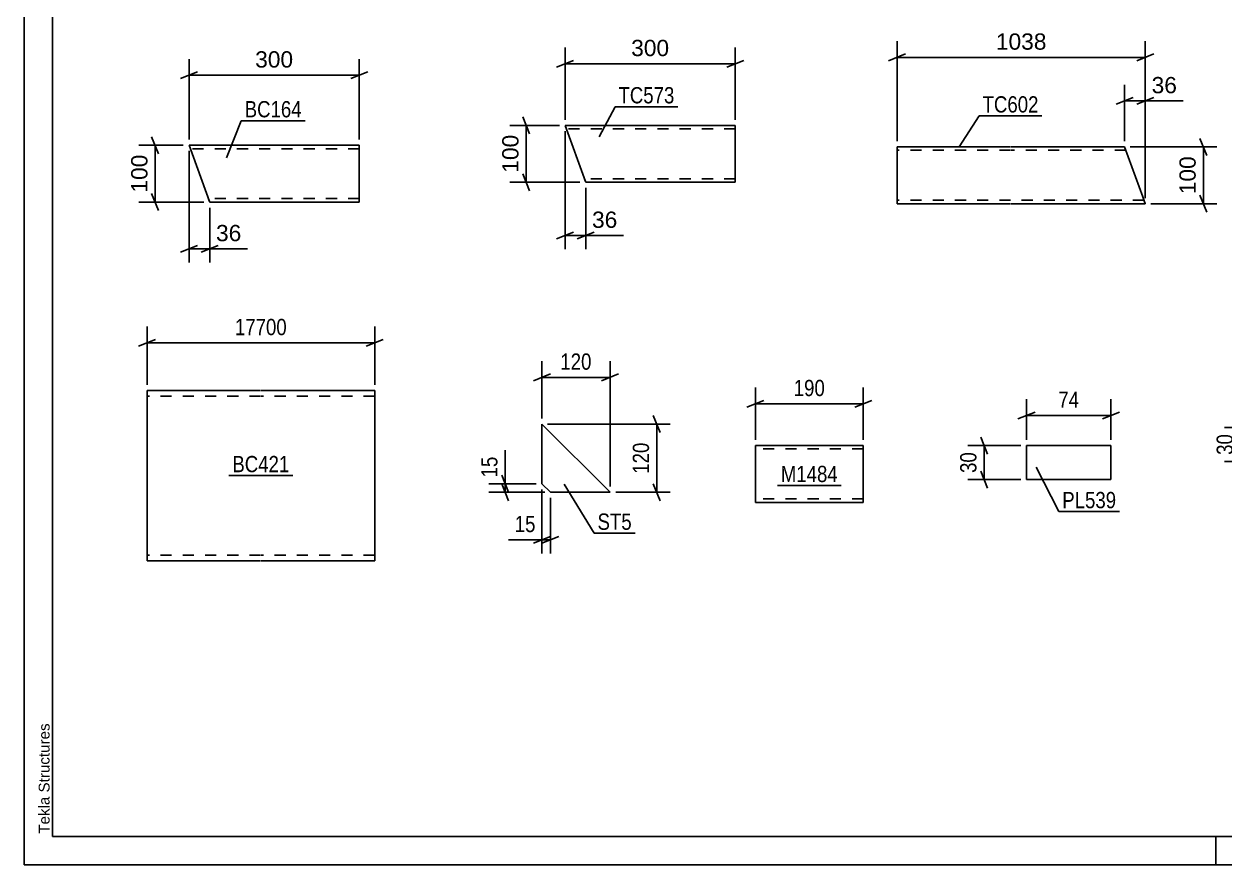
# Model space of a CAD drawing. Header units: millimetres. Extents: x 0 to 420, y 0 to 297.
# Drawn here: x 0 to 211.6, y 0 to 148.1 of the extents above; entities that cross this region are included whole.
import ezdxf

# ---------------------------------------------------------------- set-up
doc = ezdxf.new("R2010")
doc.units = ezdxf.units.MM
doc.linetypes.add('DXK_LINE_DOT2', pattern=[3.9198, 1.9599, -1.9599])
doc.styles.add('Arial', font='ARIAL.TTF', dxfattribs={"height": 0.2})
doc.styles.add('Arial Narrow', font='ARIALN.TTF', dxfattribs={"height": 0.2})

# ---------------------------------------------------------------- blocks, each defined once
blk = doc.blocks.new('Unknown-761555369-1163')
at = {"color": 5, "linetype": 'Continuous'}
for p, q in [((0, 297), (0, 0)), ((5, 292), (5, 5)), ((0, 0), (0, 5)), ((5, 5), (415, 5)), ((210, 0), (210, 5)), ((0, 0), (420, 0))]:
    blk.add_line(p, q, dxfattribs=at)
at = {"color": 174, "linetype": 'Continuous', "style": 'Arial'}
blk.add_text('Tekla Structures', height=1.9102, rotation=90, dxfattribs=at).set_placement((4.5, 5.5))
blk = doc.blocks.new('Part-761555369-11089 - 11088')
at = {"color": 2, "linetype": 'Continuous'}
for p, q in [((153.82, 116.53), (153.82, 126.44)), ((153.82, 126.44), (173.82, 126.44)), ((173.92, 126.44), (193.92, 126.44)), ((197.12, 117.64), (193.92, 126.44)), ((153.82, 116.44), (153.82, 116.53)), ((153.82, 116.44), (173.82, 116.44)), ((173.92, 116.44), (197.55, 116.44)), ((197.55, 116.44), (197.12, 117.64))]:
    blk.add_line(p, q, dxfattribs=at)
at = {"color": 7, "linetype": 'DXK_LINE_DOT2'}
for p, q in [((173.82, 125.84), (153.82, 125.84)), ((194.14, 125.84), (173.92, 125.84)), ((173.82, 117.04), (153.82, 117.04)), ((153.82, 116.79), (153.82, 116.44)), ((197.33, 117.04), (173.92, 117.04)), ((197.52, 116.53), (197.42, 116.79)), ((197.55, 116.44), (197.52, 116.53))]:
    blk.add_line(p, q, dxfattribs=at)
blk = doc.blocks.new('Part-761555369-11097 - 11096')
at = {"color": 2, "linetype": 'Continuous'}
for p, q in [((98.92, 120.33), (95.32, 130.23)), ((95.32, 130.23), (125.32, 130.23)), ((125.32, 130.23), (125.32, 130.14)), ((125.32, 130.14), (125.32, 129.03)), ((125.32, 129.03), (125.32, 121.43)), ((125.32, 120.23), (125.32, 121.43)), ((98.96, 120.23), (98.92, 120.33)), ((125.32, 120.23), (98.96, 120.23))]:
    blk.add_line(p, q, dxfattribs=at)
at = {"color": 7, "linetype": 'DXK_LINE_DOT2'}
for p, q in [((125.32, 129.63), (95.54, 129.63)), ((125.32, 129.88), (125.32, 129.03)), ((125.32, 120.83), (98.74, 120.83)), ((98.83, 120.59), (98.96, 120.23)), ((125.32, 120.33), (125.32, 120.59)), ((125.32, 120.23), (125.32, 120.33))]:
    blk.add_line(p, q, dxfattribs=at)
blk = doc.blocks.new('Part-761555369-11105 - 11104')
at = {"color": 2, "linetype": 'Continuous'}
for p, q in [((32.67, 116.82), (29.07, 126.73)), ((29.07, 126.73), (59.07, 126.73)), ((59.07, 126.73), (59.07, 126.64)), ((59.07, 126.64), (59.07, 125.53)), ((59.07, 125.53), (59.07, 117.93)), ((32.71, 116.73), (32.67, 116.82)), ((59.07, 116.73), (32.71, 116.73)), ((59.07, 116.73), (59.07, 117.93))]:
    blk.add_line(p, q, dxfattribs=at)
at = {"color": 7, "linetype": 'DXK_LINE_DOT2'}
for p, q in [((59.07, 126.13), (29.29, 126.13)), ((59.07, 126.38), (59.07, 125.53)), ((59.07, 117.33), (32.49, 117.33)), ((32.58, 117.08), (32.71, 116.73)), ((59.07, 116.82), (59.07, 117.08)), ((59.07, 116.73), (59.07, 116.82))]:
    blk.add_line(p, q, dxfattribs=at)
blk = doc.blocks.new('Part-761555369-9178 - 9177')
at = {"color": 2, "linetype": 'Continuous'}
for p, q in [((41.69, 83.56), (21.69, 83.56)), ((21.69, 55.56), (21.69, 83.56)), ((61.79, 83.56), (41.79, 83.56)), ((61.79, 83.56), (61.79, 53.56)), ((21.69, 55.56), (21.69, 53.56)), ((41.69, 53.56), (21.69, 53.56)), ((61.79, 53.56), (41.79, 53.56))]:
    blk.add_line(p, q, dxfattribs=at)
at = {"color": 7, "linetype": 'DXK_LINE_DOT2'}
for p, q in [((41.69, 82.56), (21.69, 82.56)), ((61.79, 82.56), (41.79, 82.56)), ((21.69, 53.71), (21.69, 55.56)), ((21.69, 54.56), (21.69, 54.64)), ((41.69, 54.56), (21.69, 54.56)), ((61.79, 54.56), (41.79, 54.56)), ((61.79, 54.56), (61.79, 54.64))]:
    blk.add_line(p, q, dxfattribs=at)
blk = doc.blocks.new('Part-761555369-9205 - 9204')
at = {"color": 2, "linetype": 'Continuous'}
for p, q in [((91.25, 77.63), (91.25, 67.13)), ((91.25, 77.63), (103.25, 65.63)), ((91.25, 67.13), (92.75, 65.63)), ((92.75, 65.63), (103.25, 65.63))]:
    blk.add_line(p, q, dxfattribs=at)
blk = doc.blocks.new('Part-761555369-9243 - 9242')
at = {"color": 2, "linetype": 'Continuous'}
for p, q in [((176.63, 73.86), (176.63, 67.86)), ((176.63, 73.86), (191.5, 73.86)), ((191.5, 73.86), (191.5, 67.86)), ((176.63, 67.86), (191.5, 67.86))]:
    blk.add_line(p, q, dxfattribs=at)
blk = doc.blocks.new('Part-761555369-9303 - 9302')
at = {"color": 2, "linetype": 'Continuous'}
for p, q in [((128.87, 72.65), (128.87, 73.85)), ((128.87, 73.85), (147.86, 73.85)), ((128.87, 64.6), (128.87, 72.65)), ((147.86, 73.85), (147.86, 73.76)), ((147.86, 73.76), (147.86, 72.65)), ((147.86, 72.65), (147.86, 63.85)), ((128.87, 63.95), (128.87, 64.6)), ((128.87, 63.85), (128.87, 63.95)), ((147.86, 63.85), (128.87, 63.85))]:
    blk.add_line(p, q, dxfattribs=at)
at = {"color": 7, "linetype": 'DXK_LINE_DOT2'}
for p, q in [((147.86, 73.25), (128.87, 73.25)), ((147.86, 73.5), (147.86, 72.65)), ((128.87, 64.6), (128.87, 64.21)), ((128.87, 64.45), (128.87, 64.5)), ((147.86, 64.45), (128.87, 64.45)), ((128.87, 63.85), (128.87, 63.85)), ((147.86, 64.5), (147.86, 64.6)), ((147.86, 64.45), (147.86, 64.5)), ((147.86, 64.45), (147.86, 64.5))]:
    blk.add_line(p, q, dxfattribs=at)
blk = doc.blocks.new('StraightDimension-761555369-11530 - 11088')
at = {"color": 7, "linetype": 'Continuous'}
for p, q in [((193.92, 127.44), (193.92, 137.39)), ((197.55, 117.44), (197.55, 137.39)), ((192.42, 133.94), (195.42, 135.14)), ((193.92, 134.54), (197.55, 134.54)), ((199.05, 135.14), (196.05, 133.94))]:
    blk.add_line(p, q, dxfattribs=at)
at = {"color": 0}
blk.add_wipeout([(203.72, 135.29), (203.72, 139.49), (198.08, 139.49), (198.08, 135.29)], dxfattribs=at)
at = {"color": 7, "linetype": 'Continuous'}
blk.add_line((197.55, 134.54), (204.25, 134.54), dxfattribs=at)
blk.add_line((197.55, 134.54), (204.25, 134.54), dxfattribs=at)
at = {"color": 3, "style": 'Arial'}
blk.add_text('36', height=2.865, dxfattribs=at).set_placement((198.68, 135.89))
blk = doc.blocks.new('StraightDimension-761555369-11519 - 11088')
at = {"color": 7, "linetype": 'Continuous'}
for p, q in [((153.82, 127.44), (153.82, 145.06)), ((197.55, 117.44), (197.55, 145.06)), ((155.32, 142.81), (152.32, 141.61)), ((153.82, 142.21), (197.55, 142.21)), ((196.05, 141.61), (199.05, 142.81))]:
    blk.add_line(p, q, dxfattribs=at)
at = {"color": 0}
blk.add_wipeout([(180.73, 142.96), (180.73, 147.16), (170.64, 147.16), (170.64, 142.96)], dxfattribs=at)
at = {"color": 3, "style": 'Arial'}
blk.add_text('1038', height=2.865, dxfattribs=at).set_placement((171.24, 143.56))
blk = doc.blocks.new('StraightDimension-761555369-11545 - 11088')
at = {"color": 7, "linetype": 'Continuous'}
for p, q in [((207.19, 127.94), (208.39, 124.94)), ((194.92, 126.44), (210.19, 126.44)), ((207.79, 116.44), (207.79, 126.44)), ((198.55, 116.44), (210.19, 116.44)), ((208.39, 114.94), (207.19, 117.94))]:
    blk.add_line(p, q, dxfattribs=at)
at = {"color": 0}
blk.add_wipeout([(207.04, 125.38), (202.84, 125.38), (202.84, 117.51), (207.04, 117.51)], dxfattribs=at)
at = {"color": 3, "style": 'Arial'}
blk.add_text('100', height=2.865, rotation=90.0002, dxfattribs=at).set_placement((206.44, 118.11))
blk = doc.blocks.new('StraightDimension-761555369-11459 - 11096')
at = {"color": 7, "linetype": 'Continuous'}
for p, q in [((95.32, 131.23), (95.32, 143.93)), ((125.32, 131.23), (125.32, 143.93)), ((96.82, 141.68), (93.82, 140.48)), ((95.32, 141.08), (125.32, 141.08)), ((123.82, 140.48), (126.82, 141.68))]:
    blk.add_line(p, q, dxfattribs=at)
at = {"color": 0}
blk.add_wipeout([(114.25, 141.83), (114.25, 146.03), (106.38, 146.03), (106.38, 141.83)], dxfattribs=at)
at = {"color": 3, "style": 'Arial'}
blk.add_text('300', height=2.865, dxfattribs=at).set_placement((106.98, 142.43))
blk = doc.blocks.new('StraightDimension-761555369-11488 - 11096')
at = {"color": 7, "linetype": 'Continuous'}
for p, q in [((87.87, 131.73), (89.07, 128.73)), ((94.32, 130.23), (85.62, 130.23)), ((88.47, 120.23), (88.47, 130.23)), ((89.07, 118.73), (87.87, 121.73)), ((97.96, 120.23), (85.62, 120.23))]:
    blk.add_line(p, q, dxfattribs=at)
at = {"color": 0}
blk.add_wipeout([(87.72, 129.17), (83.52, 129.17), (83.52, 121.3), (87.72, 121.3)], dxfattribs=at)
at = {"color": 3, "style": 'Arial'}
blk.add_text('100', height=2.865, rotation=90.0002, dxfattribs=at).set_placement((87.12, 121.9))
blk = doc.blocks.new('StraightDimension-761555369-11470 - 11096')
at = {"color": 7, "linetype": 'Continuous'}
for p, q in [((95.32, 129.23), (95.32, 108.44)), ((98.96, 119.23), (98.96, 108.44)), ((93.82, 110.24), (96.82, 111.44)), ((95.32, 110.84), (98.96, 110.84)), ((100.46, 111.44), (97.46, 110.24))]:
    blk.add_line(p, q, dxfattribs=at)
at = {"color": 0}
blk.add_wipeout([(105.13, 111.59), (105.13, 115.79), (99.48, 115.79), (99.48, 111.59)], dxfattribs=at)
at = {"color": 7, "linetype": 'Continuous'}
blk.add_line((98.96, 110.84), (105.65, 110.84), dxfattribs=at)
blk.add_line((98.96, 110.84), (105.65, 110.84), dxfattribs=at)
at = {"color": 3, "style": 'Arial'}
blk.add_text('36', height=2.865, dxfattribs=at).set_placement((100.08, 112.19))
blk = doc.blocks.new('StraightDimension-761555369-11425 - 11104')
at = {"color": 7, "linetype": 'Continuous'}
for p, q in [((22.49, 128.23), (23.69, 125.23)), ((28.07, 126.73), (20.24, 126.73)), ((23.09, 116.73), (23.09, 126.73)), ((31.71, 116.73), (20.24, 116.73)), ((23.69, 115.23), (22.49, 118.23))]:
    blk.add_line(p, q, dxfattribs=at)
at = {"color": 0}
blk.add_wipeout([(22.34, 125.67), (18.14, 125.67), (18.14, 117.8), (22.34, 117.8)], dxfattribs=at)
at = {"color": 3, "style": 'Arial'}
blk.add_text('100', height=2.865, rotation=90.0002, dxfattribs=at).set_placement((21.74, 118.4))
blk = doc.blocks.new('StraightDimension-761555369-11394 - 11104')
at = {"color": 7, "linetype": 'Continuous'}
for p, q in [((29.07, 127.73), (29.07, 141.92)), ((59.07, 127.73), (59.07, 141.92)), ((30.57, 139.67), (27.57, 138.47)), ((57.57, 138.47), (60.57, 139.67)), ((29.07, 139.07), (59.07, 139.07))]:
    blk.add_line(p, q, dxfattribs=at)
at = {"color": 0}
blk.add_wipeout([(48, 139.82), (48, 144.02), (40.13, 144.02), (40.13, 139.82)], dxfattribs=at)
at = {"color": 3, "style": 'Arial'}
blk.add_text('300', height=2.865, dxfattribs=at).set_placement((40.73, 140.42))
blk = doc.blocks.new('StraightDimension-761555369-11405 - 11104')
at = {"color": 7, "linetype": 'Continuous'}
for p, q in [((29.07, 125.73), (29.07, 106.09)), ((32.71, 115.73), (32.71, 106.09)), ((27.57, 107.89), (30.57, 109.09)), ((29.07, 108.49), (32.71, 108.49)), ((34.21, 109.09), (31.21, 107.89))]:
    blk.add_line(p, q, dxfattribs=at)
at = {"color": 0}
blk.add_wipeout([(38.88, 109.24), (38.88, 113.44), (33.23, 113.44), (33.23, 109.24)], dxfattribs=at)
at = {"color": 7, "linetype": 'Continuous'}
blk.add_line((32.71, 108.49), (39.4, 108.49), dxfattribs=at)
blk.add_line((32.71, 108.49), (39.4, 108.49), dxfattribs=at)
at = {"color": 3, "style": 'Arial'}
blk.add_text('36', height=2.865, dxfattribs=at).set_placement((33.83, 109.84))
blk = doc.blocks.new('StraightDimension-761555369-9449 - 9177')
at = {"color": 7, "linetype": 'Continuous'}
for p, q in [((21.69, 84.56), (21.69, 94.79)), ((61.79, 84.56), (61.79, 94.79)), ((23.19, 92.54), (20.19, 91.34)), ((21.69, 91.94), (61.79, 91.94)), ((60.29, 91.34), (63.29, 92.54))]:
    blk.add_line(p, q, dxfattribs=at)
at = {"color": 0}
blk.add_wipeout([(46.91, 92.69), (46.91, 96.89), (36.56, 96.89), (36.56, 92.69)], dxfattribs=at)
at = {"color": 3, "style": 'Arial Narrow'}
blk.add_text('17700', height=2.863, dxfattribs=at).set_placement((37.16, 93.29))
blk = doc.blocks.new('StraightDimension-761555369-9537 - 9204')
at = {"color": 7, "linetype": 'Continuous'}
for p, q in [((84.16, 68.63), (85.36, 65.63)), ((90.25, 67.13), (81.91, 67.13)), ((91.75, 65.63), (81.91, 65.63)), ((85.36, 64.13), (84.16, 67.13)), ((84.76, 65.63), (84.76, 67.13))]:
    blk.add_line(p, q, dxfattribs=at)
at = {"color": 0}
blk.add_wipeout([(84.01, 72.51), (79.81, 72.51), (79.81, 67.65), (84.01, 67.65)], dxfattribs=at)
at = {"color": 7, "linetype": 'Continuous'}
blk.add_line((84.76, 67.13), (84.76, 73.03), dxfattribs=at)
blk.add_line((84.76, 67.13), (84.76, 73.03), dxfattribs=at)
at = {"color": 3, "style": 'Arial Narrow'}
blk.add_text('15', height=2.863, rotation=90.0002, dxfattribs=at).set_placement((83.41, 68.25))
blk = doc.blocks.new('StraightDimension-761555369-9529 - 9204')
at = {"color": 7, "linetype": 'Continuous'}
for p, q in [((91.25, 66.13), (91.25, 54.86)), ((92.75, 64.63), (92.75, 54.86)), ((89.75, 56.66), (92.75, 57.86)), ((94.25, 57.86), (91.25, 56.66)), ((91.25, 57.26), (92.75, 57.26))]:
    blk.add_line(p, q, dxfattribs=at)
at = {"color": 0}
blk.add_wipeout([(90.72, 58.01), (90.72, 62.21), (85.86, 62.21), (85.86, 58.01)], dxfattribs=at)
at = {"color": 7, "linetype": 'Continuous'}
blk.add_line((91.25, 57.26), (85.34, 57.26), dxfattribs=at)
blk.add_line((91.25, 57.26), (85.34, 57.26), dxfattribs=at)
at = {"color": 3, "style": 'Arial Narrow'}
blk.add_text('15', height=2.863, dxfattribs=at).set_placement((86.46, 58.61))
blk = doc.blocks.new('StraightDimension-761555369-9541 - 9204')
at = {"color": 7, "linetype": 'Continuous'}
for p, q in [((110.87, 79.13), (112.07, 76.13)), ((92.25, 77.63), (113.87, 77.63)), ((111.47, 65.63), (111.47, 77.63)), ((104.25, 65.63), (113.87, 65.63)), ((112.07, 64.13), (110.87, 67.13))]:
    blk.add_line(p, q, dxfattribs=at)
at = {"color": 0}
blk.add_wipeout([(110.72, 74.97), (106.52, 74.97), (106.52, 68.29), (110.72, 68.29)], dxfattribs=at)
at = {"color": 3, "style": 'Arial Narrow'}
blk.add_text('120', height=2.863, rotation=90.0002, dxfattribs=at).set_placement((110.12, 68.89))
blk = doc.blocks.new('StraightDimension-761555369-9533 - 9204')
at = {"color": 7, "linetype": 'Continuous'}
for p, q in [((91.25, 78.63), (91.25, 88.71)), ((103.25, 66.63), (103.25, 88.71)), ((89.75, 85.26), (92.75, 86.46)), ((91.25, 85.86), (103.25, 85.86)), ((104.75, 86.46), (101.75, 85.26))]:
    blk.add_line(p, q, dxfattribs=at)
at = {"color": 0}
blk.add_wipeout([(100.59, 86.61), (100.59, 90.81), (93.9, 90.81), (93.9, 86.61)], dxfattribs=at)
at = {"color": 3, "style": 'Arial Narrow'}
blk.add_text('120', height=2.863, dxfattribs=at).set_placement((94.5, 87.21))
blk = doc.blocks.new('StraightDimension-761555369-9545 - 9242')
at = {"color": 7, "linetype": 'Continuous'}
for p, q in [((168.56, 75.36), (169.76, 72.36)), ((175.63, 73.86), (166.31, 73.86)), ((169.16, 67.86), (169.16, 73.86)), ((175.63, 67.86), (166.31, 67.86)), ((169.76, 66.36), (168.56, 69.36))]:
    blk.add_line(p, q, dxfattribs=at)
at = {"color": 0}
blk.add_wipeout([(168.41, 73.28), (164.21, 73.28), (164.21, 68.43), (168.41, 68.43)], dxfattribs=at)
at = {"color": 3, "style": 'Arial Narrow'}
blk.add_text('30', height=2.863, rotation=90.0002, dxfattribs=at).set_placement((167.81, 69.03))
blk = doc.blocks.new('StraightDimension-761555369-9549 - 9242')
at = {"color": 7, "linetype": 'Continuous'}
for p, q in [((176.63, 74.86), (176.63, 82)), ((191.5, 74.86), (191.5, 82)), ((178.13, 79.75), (175.13, 78.55)), ((176.63, 79.15), (191.5, 79.15)), ((190, 78.55), (193, 79.75))]:
    blk.add_line(p, q, dxfattribs=at)
at = {"color": 0}
blk.add_wipeout([(186.49, 79.9), (186.49, 84.1), (181.64, 84.1), (181.64, 79.9)], dxfattribs=at)
at = {"color": 3, "style": 'Arial Narrow'}
blk.add_text('74', height=2.863, dxfattribs=at).set_placement((182.24, 80.5))
blk = doc.blocks.new('StraightDimension-761555369-9553 - 9250')
at = {"color": 7, "linetype": 'Continuous'}
for p, q in [((213.74, 78.54), (214.94, 75.54)), ((220.67, 77.04), (211.49, 77.04)), ((214.34, 71.04), (214.34, 77.04)), ((214.94, 69.54), (213.74, 72.54)), ((220.67, 71.04), (211.49, 71.04))]:
    blk.add_line(p, q, dxfattribs=at)
at = {"color": 0}
blk.add_wipeout([(213.59, 76.46), (209.39, 76.46), (209.39, 71.61), (213.59, 71.61)], dxfattribs=at)
at = {"color": 3, "style": 'Arial Narrow'}
blk.add_text('30', height=2.863, rotation=90.0002, dxfattribs=at).set_placement((212.99, 72.21))
blk = doc.blocks.new('StraightDimension-761555369-9663 - 9302')
at = {"color": 7, "linetype": 'Continuous'}
for p, q in [((128.87, 74.85), (128.87, 84.06)), ((147.86, 74.85), (147.86, 84.06)), ((130.37, 81.81), (127.37, 80.61)), ((128.87, 81.21), (147.86, 81.21)), ((146.36, 80.61), (149.36, 81.81))]:
    blk.add_line(p, q, dxfattribs=at)
at = {"color": 0}
blk.add_wipeout([(141.71, 81.96), (141.71, 86.16), (135.02, 86.16), (135.02, 81.96)], dxfattribs=at)
at = {"color": 3, "style": 'Arial Narrow'}
blk.add_text('190', height=2.863, dxfattribs=at).set_placement((135.62, 82.56))
blk = doc.blocks.new('Mark-761555369-11559 - 11088')
at = {"color": 0}
blk.add_wipeout([(178.75, 132.5), (178.75, 135.5), (168.89, 135.5), (168.89, 132.5)], dxfattribs=at)
blk.add_wipeout([(178.75, 132.5), (178.75, 135.5), (168.89, 135.5), (168.89, 132.5)], dxfattribs=at)
at = {"color": 30, "linetype": 'Continuous'}
for p, q in [((164.75, 126.44), (168.29, 131.9)), ((168.29, 131.9), (179.35, 131.9))]:
    blk.add_line(p, q, dxfattribs=at)
at = {"color": 3, "style": 'Arial Narrow'}
blk.add_text('TC602', height=2.863, dxfattribs=at).set_placement((168.89, 132.5))
blk = doc.blocks.new('Mark-761555369-11512 - 11096')
at = {"color": 0}
blk.add_wipeout([(114.61, 134.11), (114.61, 137.11), (104.74, 137.11), (104.74, 134.11)], dxfattribs=at)
blk.add_wipeout([(114.61, 134.11), (114.61, 137.11), (104.74, 137.11), (104.74, 134.11)], dxfattribs=at)
at = {"color": 30, "linetype": 'Continuous'}
for p, q in [((101.35, 128.21), (104.14, 133.51)), ((104.14, 133.51), (115.21, 133.51))]:
    blk.add_line(p, q, dxfattribs=at)
at = {"color": 3, "style": 'Arial Narrow'}
blk.add_text('TC573', height=2.863, dxfattribs=at).set_placement((104.74, 134.11))
blk = doc.blocks.new('Mark-761555369-11449 - 11104')
at = {"color": 0}
blk.add_wipeout([(48.93, 131.65), (48.93, 134.65), (38.88, 134.65), (38.88, 131.65)], dxfattribs=at)
blk.add_wipeout([(48.93, 131.65), (48.93, 134.65), (38.88, 134.65), (38.88, 131.65)], dxfattribs=at)
at = {"color": 30, "linetype": 'Continuous'}
for p, q in [((35.68, 124.53), (38.28, 131.05)), ((38.28, 131.05), (49.53, 131.05))]:
    blk.add_line(p, q, dxfattribs=at)
at = {"color": 3, "style": 'Arial Narrow'}
blk.add_text('BC164', height=2.863, dxfattribs=at).set_placement((38.88, 131.65))
blk = doc.blocks.new('Mark-761555369-9688 - 9177')
at = {"color": 0}
blk.add_wipeout([(46.76, 69.16), (46.76, 72.16), (36.71, 72.16), (36.71, 69.16)], dxfattribs=at)
blk.add_wipeout([(46.76, 69.16), (46.76, 72.16), (36.71, 72.16), (36.71, 69.16)], dxfattribs=at)
at = {"color": 30, "linetype": 'Continuous'}
blk.add_line((36.11, 68.56), (47.36, 68.56), dxfattribs=at)
at = {"color": 3, "style": 'Arial Narrow'}
blk.add_text('BC421', height=2.863, dxfattribs=at).set_placement((36.71, 69.16))
blk = doc.blocks.new('Mark-761555369-9699 - 9204')
at = {"color": 0}
blk.add_wipeout([(107.07, 59.02), (107.07, 62.02), (101.05, 62.02), (101.05, 59.02)], dxfattribs=at)
blk.add_wipeout([(107.07, 59.02), (107.07, 62.02), (101.05, 62.02), (101.05, 59.02)], dxfattribs=at)
at = {"color": 30, "linetype": 'Continuous'}
for p, q in [((95.18, 67.04), (100.45, 58.42)), ((100.45, 58.42), (107.67, 58.42))]:
    blk.add_line(p, q, dxfattribs=at)
at = {"color": 3, "style": 'Arial Narrow'}
blk.add_text('ST5', height=2.863, dxfattribs=at).set_placement((101.05, 59.02))
blk = doc.blocks.new('Mark-761555369-9702 - 9242')
at = {"color": 0}
blk.add_wipeout([(192.43, 62.82), (192.43, 65.82), (182.93, 65.82), (182.93, 62.82)], dxfattribs=at)
blk.add_wipeout([(192.43, 62.82), (192.43, 65.82), (182.93, 65.82), (182.93, 62.82)], dxfattribs=at)
at = {"color": 30, "linetype": 'Continuous'}
for p, q in [((178.31, 70.06), (182.33, 62.22)), ((182.33, 62.22), (193.03, 62.22))]:
    blk.add_line(p, q, dxfattribs=at)
at = {"color": 3, "style": 'Arial Narrow'}
blk.add_text('PL539', height=2.863, dxfattribs=at).set_placement((182.93, 62.82))
blk = doc.blocks.new('Mark-761555369-9728 - 9302')
at = {"color": 0}
blk.add_wipeout([(143.39, 67.42), (143.39, 70.42), (133.34, 70.42), (133.34, 67.42)], dxfattribs=at)
blk.add_wipeout([(143.39, 67.42), (143.39, 70.42), (133.34, 70.42), (133.34, 67.42)], dxfattribs=at)
at = {"color": 30, "linetype": 'Continuous'}
blk.add_line((132.74, 66.82), (143.99, 66.82), dxfattribs=at)
at = {"color": 3, "style": 'Arial Narrow'}
blk.add_text('M1484', height=2.863, dxfattribs=at).set_placement((133.34, 67.42))

msp = doc.modelspace()

# ---------------------------------------------------------------- block references
for name in ['Unknown-761555369-1163', 'Part-761555369-11097 - 11096', 'Part-761555369-11105 - 11104', 'Part-761555369-11089 - 11088', 'Part-761555369-9178 - 9177', 'Part-761555369-9205 - 9204', 'Part-761555369-9303 - 9302', 'Part-761555369-9243 - 9242']:
    msp.add_blockref(name, (0, 0))

# ---------------------------------------------------------------- next in the draw order: block references
for name in ['StraightDimension-761555369-11459 - 11096', 'StraightDimension-761555369-11530 - 11088', 'StraightDimension-761555369-11425 - 11104', 'StraightDimension-761555369-9449 - 9177', 'StraightDimension-761555369-9663 - 9302', 'StraightDimension-761555369-9553 - 9250', 'StraightDimension-761555369-9545 - 9242', 'Mark-761555369-9688 - 9177', 'StraightDimension-761555369-9537 - 9204', 'Mark-761555369-9728 - 9302', 'Mark-761555369-9702 - 9242']:
    msp.add_blockref(name, (0, 0))

# ---------------------------------------------------------------- next in the draw order: block references
for name in ['StraightDimension-761555369-11519 - 11088', 'StraightDimension-761555369-11394 - 11104', 'StraightDimension-761555369-11488 - 11096', 'StraightDimension-761555369-11405 - 11104', 'StraightDimension-761555369-9549 - 9242', 'StraightDimension-761555369-9529 - 9204']:
    msp.add_blockref(name, (0, 0))

# ---------------------------------------------------------------- next in the draw order: block references
for name in ['Mark-761555369-11559 - 11088', 'Mark-761555369-11449 - 11104', 'StraightDimension-761555369-11470 - 11096', 'StraightDimension-761555369-11545 - 11088', 'StraightDimension-761555369-9541 - 9204']:
    msp.add_blockref(name, (0, 0))

# ---------------------------------------------------------------- next in the draw order: block references
for name in ['Mark-761555369-11512 - 11096', 'StraightDimension-761555369-9533 - 9204']:
    msp.add_blockref(name, (0, 0))

# ---------------------------------------------------------------- next in the draw order: block references
msp.add_blockref('Mark-761555369-9699 - 9204', (0, 0))

doc.saveas('drawing.dxf')
